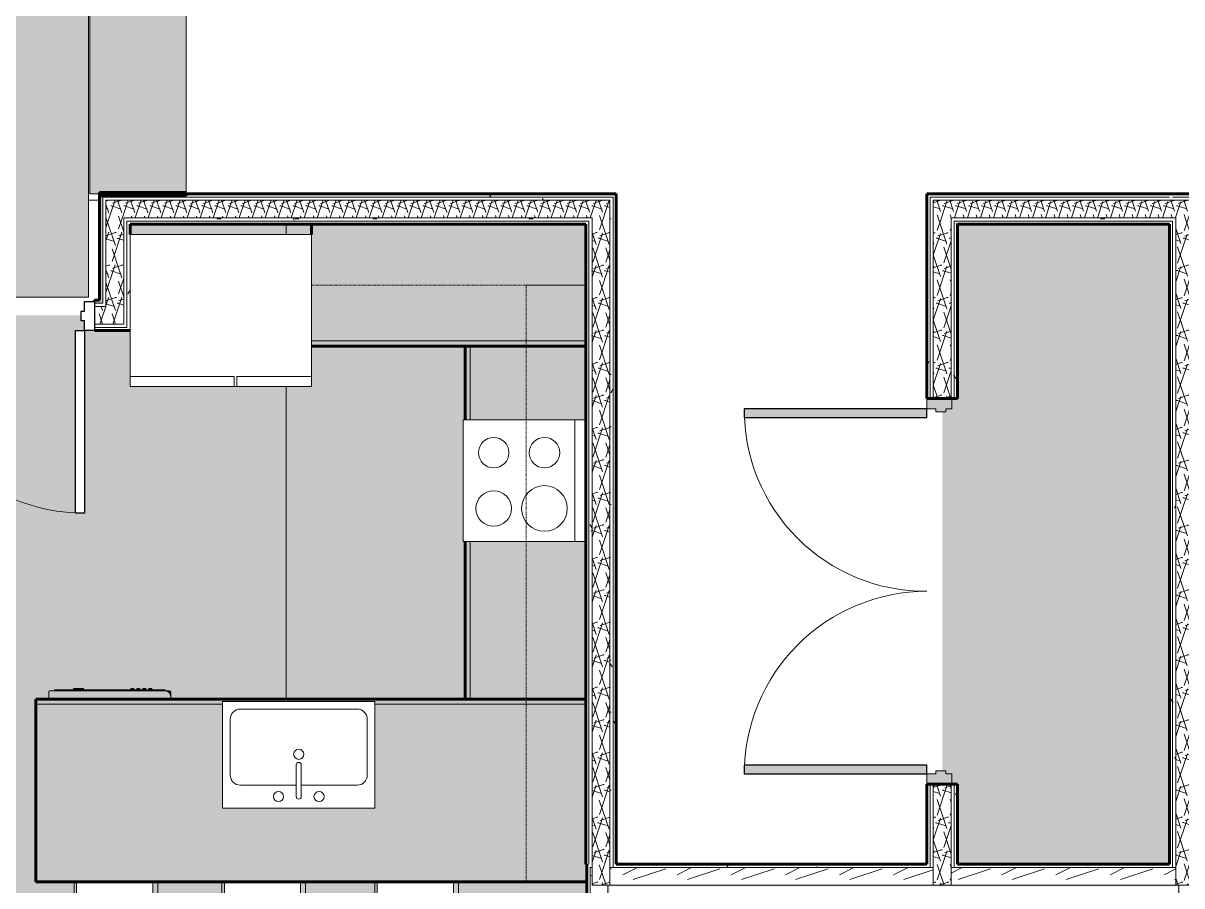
# Model space of a CAD drawing. Header units: inches. Extents: x -4105 to -1989, y 9836 to 11159.
# Drawn here: x -2751.8 to -2523.5, y 10245.7 to 10415.8 of the extents above; entities that cross this region are included whole.
import ezdxf

# ---------------------------------------------------------------- set-up
doc = ezdxf.new("R2010")
doc.units = ezdxf.units.IN
doc.header["$MEASUREMENT"] = 0
doc.linetypes.add('Dash', pattern=[0.25, 0.125, -0.125])
for name, color, linetype, lineweight in [('0-1', 7, 'Continuous', 5), ('0-2', 7, 'Continuous', 9), ('A-AREA-PATT-4', 41, 'Continuous', 9), ('A-DOOR', 31, 'Continuous', 18), ('A-DOOR-1', 31, 'Continuous', 9), ('A-DOOR-2', 31, 'Continuous', 30), ('A-DOOR-FRAM', 31, 'Continuous', 30), ('A-FLOR', 192, 'Continuous', 18), ('A-FLOR-1', 250, 'Continuous', 18), ('A-FLOR-2', 192, 'Continuous', 5), ('A-WALL', 113, 'Continuous', 18), ('A-WALL-1', 113, 'Continuous', 5), ('A-WALL-2', 113, 'Continuous', 60), ('A-WALL-PATT-1', 111, 'Continuous', 9), ('I-FURN', 30, 'Continuous', 9), ('I-WALL', 2, 'Continuous', 18), ('I-WALL-1', 2, 'Continuous', 5), ('I-WALL-2', 2, 'Continuous', 60), ('P-SANR-FIXT', 6, 'Continuous', 9), ('Q-CASE', 31, 'Continuous', 9), ('Q-CASE-1', 31, 'Continuous', 60), ('Q-CASE-HDLN', 31, 'Dash', 9), ('Q-SPCQ', 91, 'Continuous', 9)]:
    doc.layers.add(name, color=color, linetype=linetype, lineweight=lineweight)
doc.layers.add('A-AREA-PATT-1', color=7, linetype='Continuous', lineweight=9, transparency=1)
pattern_1 = [(0, (0, -1194), (20.48, 5.12), [0.845, -14.515, 0.845, -14.515, -81.92]), (0, (0, -1194), (20.48, 5.12), [-30.72, 0.845, -29.875, 0.845, -14.515, -35.84]), (0, (0, -1194), (20.48, 5.12), [-76.8, 0.845, -9.395, 0.845, -24.755]), (120, (7.68, -1191.44), (-14.67405, 15.1762003), [0.845, -14.515, 0.845, -14.515, -81.92]), (120, (7.68, -1191.44), (-14.67405, 15.1762003), [-30.72, 0.845, -29.875, 0.845, -14.515, -35.84]), (120, (7.68, -1191.44), (-14.67405, 15.1762003), [-76.8, 0.845, -9.395, 0.845, -24.755]), (240, (10.24, -1181.2), (-5.80595, -20.2962003), [0.845, -14.515, 0.845, -14.515, -81.92]), (240, (10.24, -1181.2), (-5.80595, -20.2962003), [-30.72, 0.845, -29.875, 0.845, -14.515, -35.84]), (240, (10.24, -1181.2), (-5.80595, -20.2962003), [-76.8, 0.845, -9.395, 0.845, -24.755])]
pattern_2 = [(161.57, (0.32, -1193.68), (-2.560496185, -0.000537386), [0, -18.214, 2.022, 0]), (18.43, (-0.32, -1193.68), (-2.560496185, 0.000537386), [0, -18.214, 2.022, 0]), (108.43, (0.32, -1193.68), (1.27922091, -6.400876726), [6.07, -14.166]), (71.57, (-0.32, -1193.68), (1.27922091, 6.400876726), [6.07, -14.166])]
pattern_3 = [(216.87, (4.265, -1183.338), (31.9871619, 21.32545714), [5.331, -47.981]), (206.565, (10.662, -1186.536), (-10.662476, -10.6620098), [11.921, -11.921]), (198.435, (10.662, -1191.868), (-21.32449365, -10.6625869), [6.744, -26.974])]

# ---------------------------------------------------------------- blocks, each defined once
blk = doc.blocks.new('OD_CW_Base Cabinet - OD_CW_Base Cabinet-V17-ENLARGED FLOOR PLAN - 2ND FLOOR PLAN - WEST')
at = {"layer": 'Q-CASE'}
for points in [[(0.74, 11), (37.56, 11), (37.56, 11.54), (67.56, 11.54), (67.56, 11), (109.11, 11), (109.11, 12), (0.74, 12)], [(0.74, -24), (109.34, -24), (109.34, -20.55), (109.11, -20.55), (109.11, 11), (67.56, 11), (67.56, -9.46), (37.56, -9.46), (37.56, 11), (0.74, 11), (0.74, -14.95)]]:
    blk.add_hatch(color=256, dxfattribs=at).paths.add_polyline_path(points, flags=0)
for p, q in [((0.74, 11), (0.74, 12)), ((0.74, 12), (109.11, 12)), ((37.56, 11), (0.74, 11)), ((0.74, -24), (0.74, 11)), ((0.74, 11), (37.56, 11)), ((109.11, 11), (67.56, 11)), ((67.56, 11), (109.11, 11)), ((109.34, -24), (0.74, -24))]:
    blk.add_line(p, q, dxfattribs=at)
at = {"layer": 'Q-CASE-1'}
for p, q in [((0.74, -24), (0.74, 12)), ((0.74, 12), (109.11, 12)), ((109.34, -24), (0.74, -24))]:
    blk.add_line(p, q, dxfattribs=at)
blk = doc.blocks.new('Refrigerator_-_Side-by-Side_6047 - 36_ X 30_-1372843-ENLARGED FLOOR PLAN - 2ND FLOOR PLAN - WEST')
at = {"layer": 'Q-SPCQ'}
for p, q in [((-17.88, 15.58), (17.87, 15.58)), ((-17.88, -14.42), (-17.88, 15.58)), ((-17.88, 15.58), (-3.13, 15.58)), ((-17.88, 15.58), (-17.88, 13.58)), ((-3.13, 13.58), (-3.13, 15.58)), ((-2.63, 15.58), (17.87, 15.58)), ((-2.63, 15.58), (-2.63, 13.58)), ((17.87, 15.58), (17.87, -14.42)), ((17.87, 13.58), (17.87, 15.58)), ((-3.13, 13.58), (-17.88, 13.58)), ((17.87, 13.58), (-2.63, 13.58)), ((17.87, -14.42), (-17.88, -14.42))]:
    blk.add_line(p, q, dxfattribs=at)
blk = doc.blocks.new('Range - 24_ x 24_-1372826-ENLARGED FLOOR PLAN - 2ND FLOOR PLAN - WEST')
at = {"layer": 'Q-SPCQ'}
for p, q in [((0, 0), (24, 0)), ((0, -24), (0, 0)), ((24, 0), (24, -24)), ((0, -22), (24, -22)), ((24, -24), (0, -24))]:
    blk.add_line(p, q, dxfattribs=at)
for centre, radius, start, end in [((6.5, -6), 3.5, 360, 180), ((17.5, -6), 3, 360, 180), ((6.5, -6), 3.5, 180, 0), ((17.5, -6), 3, 180, 0), ((6.5, -16), 4.5, 360, 180), ((17.5, -16), 3, 360, 180), ((6.5, -16), 4.5, 180, 0), ((17.5, -16), 3, 180, 0)]:
    blk.add_arc(centre, radius, start, end, dxfattribs=at)
blk = doc.blocks.new('OD_CW_Base Cabinet - OD_CW_Base Cabinet-V18-ENLARGED FLOOR PLAN - 2ND FLOOR PLAN - WEST')
at = {"layer": 'Q-CASE'}
blk.add_hatch(color=256, dxfattribs=at).paths.add_polyline_path([(70.36, 1), (70.36, 23.78), (0.74, 23.78), (0.74, 1), (15.27, 1), (15.27, 23.62), (39.27, 23.62), (39.27, 1), (41.07, 1)], flags=0)
h = blk.add_hatch(color=256, dxfattribs=at)
h.paths.add_polyline_path([(70.36, 1), (39.27, 1), (39.27, 0), (70.36, 0), (70.36, 0.13)], flags=0)
h.paths.add_polyline_path([(15.27, 0), (15.27, 1), (0.74, 1), (0.74, 0), (8.74, 0)], flags=0)
for p, q in [((0.74, 1), (0.74, 23.78)), ((70.36, 23.78), (70.36, 1)), ((0.74, 0), (0.74, 1)), ((0.74, 1), (15.27, 1)), ((15.27, 1), (0.74, 1)), ((15.27, 0), (0.74, 0)), ((39.27, 1), (70.36, 1)), ((70.36, 1), (39.27, 1)), ((70.36, 0), (39.27, 0)), ((70.36, 1), (70.36, 0))]:
    blk.add_line(p, q, dxfattribs=at)
at = {"layer": 'Q-CASE-1'}
for p, q in [((0.74, 23.78), (0.74, 0)), ((70.36, 0), (70.36, 23.78)), ((0.74, 0), (15.27, 0)), ((39.27, 0), (70.36, 0))]:
    blk.add_line(p, q, dxfattribs=at)
blk = doc.blocks.new('OD_CW_Base Cabinet - OD_CW_Base Cabinet-V19-ENLARGED FLOOR PLAN - 2ND FLOOR PLAN - WEST')
at = {"layer": 'Q-CASE'}
for points in [[(54.76, 1), (54.76, 24), (0.74, 24), (0.74, 1), (31.99, 1)], [(0.74, 0), (54.76, 0), (54.76, 1), (0.74, 1)]]:
    blk.add_hatch(color=256, dxfattribs=at).paths.add_polyline_path(points, flags=0)
for p, q in [((0.74, 22), (0.74, 24)), ((0.74, 1), (54.76, 1)), ((54.76, 1), (0.74, 1)), ((54.76, 0), (0.74, 0))]:
    blk.add_line(p, q, dxfattribs=at)
at = {"layer": 'Q-CASE-1'}
for p, q in [((0.74, 24), (0.74, 22)), ((0.74, 0), (54.76, 0))]:
    blk.add_line(p, q, dxfattribs=at)
blk = doc.blocks.new('Sink Kitchen-Single - 30_ x 21_-1372827-ENLARGED FLOOR PLAN - 2ND FLOOR PLAN - WEST')
at = {"layer": 'P-SANR-FIXT'}
for p, q in [((-14.38, 10.41), (15.62, 10.41)), ((-14.38, -10.59), (-14.38, 10.41)), ((15.62, 10.41), (15.62, -10.59)), ((-12.88, -4.09), (-12.88, 6.91)), ((-10.88, 8.91), (12.12, 8.91)), ((14.12, 6.91), (14.12, -4.09)), ((0.12, -8.34), (0.12, -2.09)), ((1.12, -8.34), (1.12, -2.09)), ((0.12, -6.09), (-10.88, -6.09)), ((12.12, -6.09), (1.12, -6.09)), ((15.62, -10.59), (-14.38, -10.59))]:
    blk.add_line(p, q, dxfattribs=at)
for centre, radius, start, end in [((-10.88, 6.91), 2, 90, 180), ((12.12, 6.91), 2, 360, 90), ((0.62, 0), 1, 360, 180), ((0.62, 0), 1, 180, 0), ((0.62, -2.09), 0.5, 360, 180), ((-10.88, -4.09), 2, 180, 270), ((12.12, -4.09), 2, 270, 0), ((-3.38, -8.34), 1, 360, 180), ((-3.38, -8.34), 1, 180, 0), ((0.62, -8.34), 0.5, 180, 0), ((4.62, -8.34), 1, 0, 180), ((4.62, -8.34), 1, 180, 0)]:
    blk.add_arc(centre, radius, start, end, dxfattribs=at)
blk = doc.blocks.new('Dishwasher_15404 - 34_ counter-1372825-ENLARGED FLOOR PLAN - 2ND FLOOR PLAN - WEST')
at = {"layer": 'Q-SPCQ'}
for points in [[(25.8, -24), (26.15, -23.93), (26.34, -23.86), (26.56, -23.69), (26.73, -23.46), (26.84, -23.21), (26.87, -22.91), (26.87, -0.15), (26.82, -0.06), (26.68, 0), (25.25, 0), (25.25, -24)], [(26.87, -22.91), (27.12, -22.91), (27.12, -1.09), (26.87, -1.09), (26.87, -19.25)], [(27.37, -5.81), (27.37, -4.82), (27.12, -4.82), (27.12, -5.81)], [(27.37, -6.79), (27.37, -5.81), (27.12, -5.81), (27.12, -6.79)], [(27.37, -16.74), (27.37, -16.15), (27.12, -16.15), (27.12, -16.74)], [(27.37, -17.92), (27.37, -17.33), (27.12, -17.33), (27.12, -17.92)], [(27.37, -19.1), (27.37, -18.51), (27.12, -18.51), (27.12, -19.1)], [(27.37, -20.28), (27.37, -19.69), (27.12, -19.69), (27.12, -20.28)], [(25.8, -24), (26.68, -24), (26.82, -23.93), (26.87, -23.8), (26.87, -22.93), (26.84, -23.21), (26.68, -23.53), (26.56, -23.69), (26.3, -23.87), (26.08, -23.96)]]:
    blk.add_hatch(color=256, dxfattribs=at).paths.add_polyline_path(points, flags=0)
for p, q in [((26.68, 0), (25.25, 0)), ((26.87, -22.93), (26.87, -0.2)), ((27.12, -1.09), (26.87, -1.09)), ((27.12, -1.09), (27.12, -22.91)), ((27.37, -4.82), (27.12, -4.82)), ((27.12, -6.79), (27.37, -6.79)), ((27.37, -4.82), (27.37, -5.81)), ((27.37, -5.81), (27.37, -6.79)), ((27.37, -16.15), (27.12, -16.15)), ((27.12, -16.74), (27.37, -16.74)), ((27.37, -17.33), (27.12, -17.33)), ((27.12, -17.92), (27.37, -17.92)), ((27.37, -16.15), (27.37, -16.74)), ((27.37, -17.33), (27.37, -17.92)), ((27.37, -18.51), (27.12, -18.51)), ((27.12, -19.1), (27.37, -19.1)), ((27.37, -19.69), (27.12, -19.69)), ((27.12, -20.28), (27.37, -20.28)), ((27.37, -18.51), (27.37, -19.1)), ((27.37, -19.69), (27.37, -20.28)), ((25.25, -24), (25.8, -24)), ((25.8, -24), (26.68, -24)), ((27.12, -22.91), (26.87, -22.91)), ((26.87, -23.8), (26.87, -22.93))]:
    blk.add_line(p, q, dxfattribs=at)
for centre, radius, start, end in [((26.68, -0.2), 0.197, 360, 90), ((26.68, -0.2), 0.197, 15, 75), ((25.8, -22.93), 1.07, 270, 0), ((26.68, -23.8), 0.197, 270, 0)]:
    blk.add_arc(centre, radius, start, end, dxfattribs=at)
blk = doc.blocks.new('OD_CW_Upper Cabinet - OD_CW_Upper Cabinet-1916543-ENLARGED FLOOR PLAN - 2ND FLOOR PLAN - WEST')
at = {"layer": 'Q-CASE-HDLN'}
for p, q in [((0.74, -24), (0.74, -12)), ((0.74, -12), (118.36, -12)), ((118.36, -12), (118.36, -24)), ((118.36, -24), (0.74, -24))]:
    blk.add_line(p, q, dxfattribs=at)
blk = doc.blocks.new('Bar_Stool_6722_1_ - Bar_Stool_6722_1_-1372833-ENLARGED FLOOR PLAN - 2ND FLOOR PLAN - WEST')
at = {"layer": 'I-FURN'}
for points in [[(0, -0.6), (0, -0.98), (1, -0.98), (1, 0), (0, 0), (0, -0.46)], [(16, -0.98), (16.5, -0.98), (16.5, 0), (16, 0), (16, -0.94)], [(0, -1.78), (1, -1.78), (1, -0.98), (0, -0.98), (0, -1.4)], [(0, -2.03), (0, -7.07), (1, -7.07), (1, -1.78), (0, -1.78)], [(16, -1.3), (16, -1.78), (16.5, -1.78), (16.5, -0.98), (16, -0.98), (16, -1.24)], [(16, -7.07), (16.5, -7.07), (16.5, -1.78), (16, -1.78), (16, -2.03)]]:
    blk.add_hatch(color=256, dxfattribs=at).paths.add_polyline_path(points, flags=0)
for p, q in [((1, 0), (0, 0)), ((0, 0), (0, -0.98)), ((0, -0.98), (1, -0.98)), ((0, -0.98), (0, -1.78)), ((0, -1.78), (1, -1.78)), ((0, -7.07), (0, -1.78)), ((1, -1.24), (1, 0)), ((16, 0), (1, 0)), ((1, -1.91), (1, -1.24)), ((16, -1.24), (1, -1.24)), ((1, -1.91), (16, -1.91)), ((1, -2.03), (1, -1.91)), ((1, -7.07), (1, -2.03)), ((1, -2.03), (16, -2.03)), ((16.5, 0), (16, 0)), ((16, 0), (16, -1.24)), ((16, -0.98), (16.5, -0.98)), ((16, -1.24), (16, -1.91)), ((16, -1.78), (16.5, -1.78)), ((16, -1.91), (16, -2.03)), ((16, -2.03), (16, -7.07)), ((16.5, -0.98), (16.5, 0)), ((16.5, -1.78), (16.5, -0.98)), ((16.5, -1.78), (16.5, -7.07))]:
    blk.add_line(p, q, dxfattribs=at)
blk = doc.blocks.new('OD_CW_Upper Cabinet - OD_CW_Upper Cabinet-1916511-ENLARGED FLOOR PLAN - 2ND FLOOR PLAN - WEST')
at = {"layer": 'Q-CASE-HDLN'}
for p, q in [((0.74, -24), (0.74, -12)), ((0.74, -12), (54.99, -12)), ((54.99, -12), (54.99, -24)), ((54.99, -24), (0.74, -24))]:
    blk.add_line(p, q, dxfattribs=at)
blk = doc.blocks.new('CTR - 1st Phase - Unit Layouts_rvt-1-ENLARGED FLOOR PLAN - 2ND FLOOR PLAN - WEST')
at = {"layer": '0-2'}
for name, p in [('OD_CW_Base Cabinet - OD_CW_Base Cabinet-V19-ENLARGED FLOOR PLAN - 2ND FLOOR PLAN - WEST', (-2695.69, 10352.14)), ('OD_CW_Base Cabinet - OD_CW_Base Cabinet-V17-ENLARGED FLOOR PLAN - 2ND FLOOR PLAN - WEST', (-2750.04, 10270.51)), ('Sink Kitchen-Single - 30_ x 21_-1372827-ENLARGED FLOOR PLAN - 2ND FLOOR PLAN - WEST', (-2698.1, 10271.65))]:
    blk.add_blockref(name, p, dxfattribs=at)
for name, p, rotation in [('OD_CW_Upper Cabinet - OD_CW_Upper Cabinet-1916511-ENLARGED FLOOR PLAN - 2ND FLOOR PLAN - WEST', (-2639.96, 10352.14), 180), ('Refrigerator_-_Side-by-Side_6047 - 36_ X 30_-1372843-ENLARGED FLOOR PLAN - 2ND FLOOR PLAN - WEST', (-2712.82, 10359.72), 180), ('OD_CW_Upper Cabinet - OD_CW_Upper Cabinet-1916543-ENLARGED FLOOR PLAN - 2ND FLOOR PLAN - WEST', (-2664.7, 10245.78), 89.9999999999384), ('OD_CW_Base Cabinet - OD_CW_Base Cabinet-V18-ENLARGED FLOOR PLAN - 2ND FLOOR PLAN - WEST', (-2664.7, 10352.88), 269.9999999999397), ('Range - 24_ x 24_-1372826-ENLARGED FLOOR PLAN - 2ND FLOOR PLAN - WEST', (-2665.07, 10313.61), 89.99999999993047), ('Dishwasher_15404 - 34_ counter-1372825-ENLARGED FLOOR PLAN - 2ND FLOOR PLAN - WEST', (-2746.7, 10257.26), 89.99999999993496), ('Bar_Stool_6722_1_ - Bar_Stool_6722_1_-1372833-ENLARGED FLOOR PLAN - 2ND FLOOR PLAN - WEST', (-2725.25, 10239.44), 180), ('Bar_Stool_6722_1_ - Bar_Stool_6722_1_-1372833-ENLARGED FLOOR PLAN - 2ND FLOOR PLAN - WEST', (-2696.13, 10239.44), 180), ('Bar_Stool_6722_1_ - Bar_Stool_6722_1_-1372833-ENLARGED FLOOR PLAN - 2ND FLOOR PLAN - WEST', (-2666.01, 10239.44), 180)]:
    blk.add_blockref(name, p, dxfattribs=dict(at, rotation=rotation))
blk = doc.blocks.new('CTR - 1st Phase - Shell_rvt-1-ENLARGED FLOOR PLAN - 2ND FLOOR PLAN - WEST')
at = {"layer": 'A-FLOR-1'}
for p, q in [((-2736.7, 10380.89), (-2738.88, 10380.89)), ((-2738.88, 10380.89), (-2736.7, 10380.89)), ((-2699.95, 10374.14), (-2699.95, 10376.14)), ((-2699.95, 10376.14), (-2699.95, 10374.14)), ((-2699.95, 10282.51), (-2699.95, 10344.14)), ((-2699.95, 10344.14), (-2699.95, 10282.51))]:
    blk.add_line(p, q, dxfattribs=at)
blk = doc.blocks.new('HOLLOW METAL - UNIT DOOR-2058840-ENLARGED FLOOR PLAN - 2ND FLOOR PLAN - WEST')
at = {"layer": 'A-DOOR-1'}
blk.add_arc((18, -3.25), 36, 180, 270, dxfattribs=at)
at = {"layer": 'A-DOOR-2'}
for p, q in [((16.25, -3.25), (18, -3.25)), ((16.25, -39.25), (16.25, -3.25)), ((18, -3.25), (18, -39.25)), ((18, -39.25), (16.25, -39.25))]:
    blk.add_line(p, q, dxfattribs=at)
at = {"layer": 'A-DOOR-FRAM'}
for p, q in [((-20, 2.5), (-18, 2.5)), ((-20, -3.25), (-20, 2.5)), ((-18, 2.5), (-18, 0.5625)), ((18, 2.5), (20, 2.5)), ((18, 0.5625), (18, 2.5)), ((20, 2.5), (20, -3.25)), ((-18, 0.5625), (-17.375, 0.5625)), ((-17.375, 0.5625), (-17.375, -1.3125)), ((17.375, 0.5625), (18, 0.5625)), ((17.375, -1.3125), (17.375, 0.5625)), ((-18, -1.3125), (-18, -3.25)), ((-17.375, -1.3125), (-18, -1.3125)), ((18, -1.3125), (17.375, -1.3125)), ((18, -3.25), (18, -1.3125)), ((-18, -3.25), (-20, -3.25)), ((20, -3.25), (18, -3.25))]:
    blk.add_line(p, q, dxfattribs=at)
blk = doc.blocks.new('Flush-Double-Door-Adj_swing-w_handle_2100 - 3_-0_ x 7_-0_-1994063-ENLARGED FLOOR PLAN - 2ND FLOOR PLAN - WEST')
at = {"layer": 'A-DOOR'}
for points in [[(-36, 39), (-36, 3), (-34.25, 3), (-34.25, 39)], [(34.25, 39), (34.25, 3), (36, 3), (36, 39)]]:
    blk.add_hatch(color=256, dxfattribs=at).paths.add_polyline_path(points, flags=0)
h = blk.add_hatch(color=256, dxfattribs=at)
h.paths.add_polyline_path([(-38, 1.75), (-38, -1.88), (-36, -1.88), (-36, -0.75), (-35.37, -0.75), (-35.37, 1.25), (-36, 1.25), (-36, 3), (-38, 3), (-38, 2.24)], flags=0)
h.paths.add_polyline_path([(35.37, -0.4), (35.37, -0.75), (36, -0.75), (36, -1.88), (38, -1.88), (38, 3), (36, 3), (36, 1.25), (35.37, 1.25)], flags=0)
at = {"layer": 'A-DOOR-1'}
for p, q in [((-36, 39), (-34.25, 39)), ((-36, 3), (-36, 39)), ((-34.25, 39), (-34.25, 3)), ((34.25, 39), (34.25, 3)), ((36, 39), (34.25, 39)), ((36, 3), (36, 39)), ((-36, 3), (-38, 3)), ((-38, 3), (-38, -1.88)), ((-34.25, 3), (-36, 3)), ((-36, 1.25), (-36, 3)), ((34.25, 3), (36, 3)), ((38, 3), (36, 3)), ((36, 3), (36, 1.25)), ((38, -1.88), (38, 3)), ((-35.37, 1.25), (-36, 1.25)), ((-35.37, -0.75), (-35.37, 1.25)), ((36, 1.25), (35.37, 1.25)), ((35.37, 1.25), (35.37, -0.75)), ((-38, -1.88), (-36, -1.88)), ((-36, -0.75), (-35.37, -0.75)), ((-36, -1.88), (-36, -0.75)), ((35.37, -0.75), (36, -0.75)), ((36, -0.75), (36, -1.88)), ((36, -1.88), (38, -1.88))]:
    blk.add_line(p, q, dxfattribs=at)
for centre, radius, start, end in [((-36, 3), 36, 360, 90), ((35.78, 3.22), 35.78, 89.6403, 180.3597)]:
    blk.add_arc(centre, radius, start, end, dxfattribs=at)
at = {"layer": 'A-DOOR-2'}
for p, q in [((-36, 39), (-36, 3)), ((-34.25, 39), (-36, 39)), ((-34.25, 3), (-34.25, 39)), ((36, 39), (34.25, 39)), ((34.25, 39), (34.25, 3)), ((36, 3), (36, 39)), ((-36, 3), (-34.25, 3)), ((34.25, 3), (36, 3))]:
    blk.add_line(p, q, dxfattribs=at)

msp = doc.modelspace()

# ---------------------------------------------------------------- block references
at = {"layer": '0-1'}
msp.add_blockref('CTR - 1st Phase - Unit Layouts_rvt-1-ENLARGED FLOOR PLAN - 2ND FLOOR PLAN - WEST', (0, 0), dxfattribs=at)

# ---------------------------------------------------------------- next in the draw order: hatches: boundary and pattern name
at = {"layer": 'A-AREA-PATT-1'}
msp.add_hatch(color=256, dxfattribs=at).paths.add_polyline_path([(-2527.16, 10249.96), (-2525.95, 10249.96), (-2525.95, 10376.14), (-2567.72, 10376.14), (-2567.72, 10341.78), (-2568.85, 10341.78), (-2568.85, 10339.78), (-2569.97, 10339.78), (-2569.97, 10339.15), (-2570.72, 10339.15), (-2570.72, 10268.4), (-2569.97, 10268.4), (-2569.97, 10267.78), (-2568.85, 10267.78), (-2568.85, 10265.78), (-2567.72, 10265.78), (-2567.72, 10249.96), (-2532.32, 10249.96)], flags=0)
at = {"layer": 'A-AREA-PATT-4'}
h = msp.add_hatch(color=256, dxfattribs=at)
h.paths.add_polyline_path([(-2862.12, 10341.76), (-2860.37, 10341.76), (-2860.37, 10313.76), (-2862.12, 10313.76)], flags=0)
h.paths.add_polyline_path([(-2930.52, 9989.06), (-2870.64, 9989.06), (-2870.64, 10021.34), (-2863.87, 10021.34), (-2863.87, 10016.59), (-2865.89, 10016.59), (-2865.89, 9989.06), (-2832.49, 9989.06), (-2832.49, 10016.59), (-2833.87, 10016.59), (-2833.87, 10021.34), (-2826.44, 10021.34), (-2826.44, 10016.59), (-2827.74, 10016.59), (-2827.74, 9989.06), (-2805.87, 9989.06), (-2805.87, 10016.59), (-2806.44, 10016.59), (-2806.44, 10021.34), (-2805.87, 10021.34), (-2805.87, 10175.24), (-2801.12, 10175.24), (-2801.12, 9989.06), (-2646.55, 9989.06), (-2646.55, 10021.59), (-2641.6, 10021.59), (-2640.7, 10022.31), (-2640.7, 10061.08), (-2656.82, 10061.08), (-2656.82, 10061.74), (-2656.85, 10061.76), (-2656.85, 10062.23), (-2656.82, 10062.23), (-2656.82, 10077.42), (-2656.86, 10077.42), (-2656.86, 10078.41), (-2656.82, 10078.41), (-2656.82, 10079.08), (-2652.82, 10079.08), (-2652.82, 10115.08), (-2656.82, 10115.08), (-2656.82, 10115.74), (-2656.86, 10115.74), (-2656.86, 10116.73), (-2656.82, 10116.73), (-2656.82, 10131.93), (-2656.85, 10131.93), (-2656.85, 10132.42), (-2656.82, 10132.42), (-2656.82, 10133.08), (-2640.7, 10133.08), (-2640.7, 10246.51), (-2666.01, 10246.51), (-2666.01, 10239.44), (-2682.51, 10239.44), (-2682.51, 10246.51), (-2696.13, 10246.51), (-2696.13, 10239.44), (-2712.63, 10239.44), (-2712.63, 10246.51), (-2725.25, 10246.51), (-2725.25, 10239.44), (-2741.75, 10239.44), (-2741.75, 10246.51), (-2749.3, 10246.51), (-2749.3, 10282.51), (-2746.7, 10282.51), (-2746.69, 10283.99), (-2746.64, 10284.08), (-2746.5, 10284.14), (-2745.61, 10284.14), (-2745.61, 10284.39), (-2741.87, 10284.39), (-2741.87, 10284.64), (-2739.91, 10284.64), (-2739.91, 10284.39), (-2730.55, 10284.39), (-2730.55, 10284.64), (-2729.96, 10284.64), (-2729.96, 10284.39), (-2729.37, 10284.39), (-2729.37, 10284.64), (-2728.78, 10284.64), (-2728.78, 10284.39), (-2728.19, 10284.39), (-2728.19, 10284.64), (-2727.6, 10284.64), (-2727.6, 10284.39), (-2727.01, 10284.39), (-2727.01, 10284.64), (-2726.41, 10284.64), (-2726.41, 10284.39), (-2723.79, 10284.39), (-2723.77, 10284.14), (-2722.84, 10284.12), (-2722.76, 10284.08), (-2722.7, 10283.94), (-2722.7, 10282.51), (-2664.7, 10282.51), (-2664.7, 10313.61), (-2665.07, 10313.61), (-2665.07, 10337.61), (-2664.7, 10337.61), (-2664.7, 10352.14), (-2694.95, 10352.14), (-2694.95, 10344.14), (-2730.7, 10344.14), (-2730.7, 10355.19), (-2739.7, 10355.19), (-2739.7, 10357.13), (-2740.32, 10357.13), (-2740.32, 10358.19), (-2775.07, 10358.19), (-2775.07, 10357.13), (-2775.7, 10357.13), (-2775.7, 10355.19), (-2799.37, 10355.18), (-2799.37, 10341.76), (-2806.12, 10341.76), (-2806.12, 10343.51), (-2806.75, 10343.51), (-2806.75, 10345.51), (-2806.12, 10345.51), (-2806.12, 10346.64), (-2804.12, 10346.64), (-2804.12, 10356.44), (-2803.9, 10356.44), (-2803.9, 10376.14), (-2864.51, 10376.14), (-2864.51, 10346.51), (-2864.12, 10346.51), (-2864.12, 10346.64), (-2862.12, 10346.64), (-2862.12, 10345.51), (-2861.5, 10345.51), (-2861.5, 10343.51), (-2862.12, 10343.51), (-2862.12, 10341.76), (-2864.51, 10341.76), (-2864.51, 10319.14), (-2869.26, 10319.14), (-2869.26, 10376.14), (-2905.26, 10376.14), (-2905.26, 10340.14), (-2910.39, 10340.14), (-2910.39, 10344.89), (-2910.01, 10344.89), (-2910.01, 10376.14), (-2932.52, 10376.14), (-2932.52, 10344.89), (-2930.39, 10344.89), (-2930.39, 10340.14), (-2932.52, 10340.14), (-2932.52, 10334.12), (-2924.8, 10334.12), (-2923.83, 10333.99), (-2922.93, 10333.62), (-2922.16, 10333.02), (-2921.57, 10332.25), (-2921.2, 10331.35), (-2921.07, 10330.31), (-2921.07, 10329), (-2918.05, 10329.35), (-2917.01, 10330.56), (-2916.05, 10331.11), (-2915.05, 10331.38), (-2914.04, 10331.55), (-2913.05, 10331.64), (-2911.06, 10331.47), (-2908.84, 10330.85), (-2907.05, 10330.2), (-2905.05, 10329.27), (-2903.05, 10327.88), (-2902.05, 10326.88), (-2901.55, 10326.01), (-2901.05, 10324.64), (-2901.05, 10323.64), (-2901.55, 10322.27), (-2902.05, 10321.4), (-2903.05, 10320.4), (-2905.05, 10319.01), (-2907.05, 10318.08), (-2909.05, 10317.35), (-2911.06, 10316.81), (-2913.05, 10316.64), (-2914.04, 10316.73), (-2915.05, 10316.9), (-2916.05, 10317.17), (-2917.05, 10317.74), (-2918.05, 10318.93), (-2921.07, 10319.28), (-2921.07, 10317.89), (-2921.2, 10316.92), (-2921.57, 10316.03), (-2922.16, 10315.25), (-2922.93, 10314.66), (-2923.83, 10314.29), (-2924.8, 10314.16), (-2932.52, 10314.16), (-2932.52, 10306.14), (-2908.52, 10306.14), (-2908.52, 10247.74), (-2904.77, 10247.74), (-2904.77, 10242.99), (-2932.52, 10242.99), (-2932.52, 9989.06)], flags=0)
h.paths.add_polyline_path([(-2863.12, 9990.34), (-2863.12, 10015.59), (-2853.62, 10015.59), (-2853.62, 10016.09), (-2853.12, 10016.09), (-2853.12, 10015.59), (-2836.87, 10015.59), (-2836.86, 10016.09), (-2836.12, 10016.09), (-2836.12, 10015.59), (-2835.12, 10015.59), (-2835.12, 9990.34), (-2862.12, 9990.34)], flags=0)
h.paths.add_polyline_path([(-2700.32, 10013.59), (-2701.77, 10013.59), (-2701.77, 10048.59), (-2695.77, 10048.59), (-2695.77, 10049.59), (-2659.77, 10049.59), (-2659.77, 10048.59), (-2653.77, 10048.59), (-2653.77, 10013.59), (-2664.57, 10013.59)], flags=0)
h.paths.add_polyline_path([(-2920.57, 10026.11), (-2930.59, 10026.11), (-2930.59, 10044.11), (-2912.59, 10044.11), (-2912.59, 10026.11)], flags=0)
h.paths.add_polyline_path([(-2863.87, 10048.11), (-2931.09, 10048.11), (-2931.09, 10126.11), (-2851.09, 10126.11), (-2851.09, 10048.11), (-2863.87, 10048.11)], flags=0)
h.paths.add_polyline_path([(-2706.1, 10058.59), (-2741.1, 10058.59), (-2741.1, 10142.59), (-2706.1, 10142.59), (-2706.1, 10136.59), (-2705.1, 10136.59), (-2705.1, 10064.59), (-2706.1, 10064.59)], flags=0)
h.paths.add_polyline_path([(-2930.59, 10128.05), (-2930.59, 10146.05), (-2912.59, 10146.05), (-2912.59, 10128.05)], flags=0)
h.paths.add_polyline_path([(-2695.77, 10151.59), (-2695.77, 10152.59), (-2701.77, 10152.59), (-2701.77, 10187.59), (-2653.77, 10187.59), (-2653.77, 10152.59), (-2659.77, 10152.59), (-2659.77, 10151.59), (-2675.63, 10151.59)], flags=0)
h.paths.add_polyline_path([(-2805.87, 10211.24), (-2805.87, 10214.24), (-2812.64, 10214.24), (-2812.64, 10213.49), (-2815.14, 10213.49), (-2815.14, 10214.24), (-2815.39, 10214.24), (-2815.39, 10216.24), (-2837.39, 10216.24), (-2837.39, 10217.61), (-2857.39, 10217.61), (-2857.39, 10214.24), (-2857.64, 10214.24), (-2857.64, 10213.49), (-2860.14, 10213.49), (-2860.14, 10214.24), (-2869.26, 10214.24), (-2869.26, 10242.99), (-2870.77, 10242.99), (-2870.77, 10247.74), (-2869.26, 10247.74), (-2869.26, 10287.14), (-2864.51, 10287.14), (-2864.51, 10276.49), (-2860.14, 10276.49), (-2860.14, 10277.24), (-2857.64, 10277.24), (-2857.64, 10276.49), (-2857.39, 10276.49), (-2857.39, 10273.11), (-2837.39, 10273.11), (-2837.39, 10274.49), (-2815.39, 10274.49), (-2815.39, 10276.49), (-2815.14, 10276.49), (-2815.14, 10277.24), (-2812.64, 10277.24), (-2812.64, 10276.49), (-2801.12, 10276.49), (-2801.12, 10211.24), (-2805.25, 10211.24)], flags=0)
h.paths.add_polyline_path([(-2835.39, 10217.61), (-2815.39, 10217.61), (-2815.39, 10218.99), (-2815.14, 10218.99), (-2815.14, 10219.74), (-2812.64, 10219.74), (-2812.64, 10218.99), (-2805.87, 10218.99), (-2805.87, 10242.99), (-2864.51, 10242.99), (-2864.51, 10218.99), (-2860.14, 10218.99), (-2860.14, 10219.74), (-2857.64, 10219.74), (-2857.64, 10218.99), (-2835.39, 10218.99)], flags=0)
h.paths.add_polyline_path([(-2835.39, 10247.74), (-2805.87, 10247.74), (-2805.87, 10271.74), (-2812.64, 10271.74), (-2812.64, 10270.99), (-2815.14, 10270.99), (-2815.14, 10271.74), (-2815.39, 10271.74), (-2815.39, 10273.11), (-2835.39, 10273.11), (-2835.39, 10271.74), (-2857.64, 10271.74), (-2857.64, 10270.99), (-2860.14, 10270.99), (-2860.14, 10271.74), (-2864.51, 10271.74), (-2864.51, 10247.74), (-2837.39, 10247.74)], flags=0)
h.paths.add_polyline_path([(-2806.12, 10313.76), (-2807.87, 10313.76), (-2807.87, 10341.76), (-2806.12, 10341.76), (-2806.12, 10341.46)], flags=0)
h.paths.add_polyline_path([(-2739.7, 10319.19), (-2741.45, 10319.19), (-2741.45, 10355.19), (-2739.7, 10355.19), (-2739.7, 10344.14)], flags=0)
h.paths.add_polyline_path([(-2860.37, 10348.1), (-2863.32, 10348.1), (-2863.32, 10374.1), (-2838.32, 10374.1), (-2838.32, 10348.1), (-2847.77, 10348.1)], flags=0)
h.paths.add_polyline_path([(-2699.95, 10374.14), (-2694.95, 10374.14), (-2694.95, 10376.14), (-2730.7, 10376.14), (-2730.7, 10374.14), (-2699.97, 10374.14)], flags=0)
at = {"layer": 'A-FLOR-2'}
h = msp.add_hatch(color=256, dxfattribs=at)
h.paths.add_polyline_path([(-2738.88, 10361.78), (-2738.88, 10425.39), (-2777.03, 10425.39), (-2777.03, 10361.78), (-2740.9, 10361.78)], flags=0)
h.paths.add_polyline_path([(-2796.23, 10361.78), (-2777.28, 10361.78), (-2777.28, 10425.39), (-2796.23, 10425.39), (-2796.23, 10368.06)], flags=0)
h.paths.add_polyline_path([(-2736.7, 10382.14), (-2736.7, 10382.39), (-2719.68, 10382.39), (-2719.68, 10425.39), (-2738.63, 10425.39), (-2738.63, 10382.14)], flags=0)
at = {"layer": 'A-WALL-1'}
for points in [[(-2636.57, 10022.31), (-2636.32, 10022.31), (-2636.32, 10245.84), (-2636.57, 10245.84), (-2636.57, 10049.31)], [(-2527.16, 10245.59), (-2524.32, 10245.59), (-2524.32, 10245.84), (-2636.32, 10245.84), (-2636.32, 10245.59), (-2532.32, 10245.59)], [(-2524.07, 10022.31), (-2524.07, 10245.84), (-2524.32, 10245.84), (-2524.32, 10022.31)]]:
    msp.add_hatch(color=256, dxfattribs=at).paths.add_polyline_path(points, flags=0)
at = {"layer": 'A-WALL-PATT-1'}
h = msp.add_hatch(dxfattribs=at)
h.set_pattern_fill('FP_1', color=256, style=0, pattern_type=2)
h.set_pattern_definition(pattern_1)
h.paths.add_polyline_path([(-2719.68, 10381.51), (-2635.55, 10381.51), (-2635.55, 10382.14), (-2730.7, 10382.14), (-2730.7, 10381.76), (-2736.07, 10381.76), (-2736.07, 10381.51), (-2725.63, 10381.51)], flags=0)
h = msp.add_hatch(dxfattribs=at)
h.set_pattern_fill('FP_1', color=256, style=0, pattern_type=2)
h.set_pattern_definition(pattern_1)
h.paths.add_polyline_path([(-2639.67, 10380.89), (-2636.17, 10380.89), (-2636.18, 10381.51), (-2735.45, 10381.51), (-2735.45, 10380.89), (-2640.3, 10380.89)], flags=0)
h = msp.add_hatch(dxfattribs=at)
h.set_pattern_fill('FP_1', color=256, style=0, pattern_type=2)
h.set_pattern_definition(pattern_1)
h.paths.add_polyline_path([(-2636.17, 10249.34), (-2635.55, 10249.34), (-2635.55, 10381.51), (-2636.17, 10381.51), (-2636.17, 10249.96)], flags=0)
h = msp.add_hatch(dxfattribs=at)
h.set_pattern_fill('FP_1', color=256, style=0, pattern_type=2)
h.set_pattern_definition(pattern_1)
h.paths.add_polyline_path([(-2634.92, 10249.96), (-2634.92, 10382.14), (-2635.55, 10382.14), (-2635.55, 10249.96)], flags=0)
h = msp.add_hatch(dxfattribs=at)
h.set_pattern_fill('FP_1', color=256, style=0, pattern_type=2)
h.set_pattern_definition(pattern_1)
h.paths.add_polyline_path([(-2542.43, 10381.51), (-2525.95, 10381.51), (-2525.95, 10382.14), (-2573.72, 10382.14), (-2573.72, 10381.51), (-2568.97, 10381.51)], flags=0)
h = msp.add_hatch(dxfattribs=at)
h.set_pattern_fill('FP_1', color=256, style=0, pattern_type=2)
h.set_pattern_definition(pattern_1)
h.paths.add_polyline_path([(-2573.1, 10249.96), (-2573.1, 10265.78), (-2573.72, 10265.78), (-2573.72, 10249.96)], flags=0)
h.paths.add_polyline_path([(-2573.72, 10341.78), (-2573.1, 10341.78), (-2573.1, 10381.51), (-2573.72, 10381.51), (-2573.72, 10343.04)], flags=0)
h = msp.add_hatch(dxfattribs=at)
h.set_pattern_fill('FP_1', color=256, style=0, pattern_type=2)
h.set_pattern_definition(pattern_1)
h.paths.add_polyline_path([(-2573.1, 10380.89), (-2525.32, 10380.89), (-2525.32, 10381.51), (-2573.1, 10381.51)], flags=0)
h = msp.add_hatch(dxfattribs=at)
h.set_pattern_fill('FP_1', color=256, style=0, pattern_type=2)
h.set_pattern_definition(pattern_1)
h.paths.add_polyline_path([(-2524.7, 10381.51), (-2510.68, 10381.51), (-2511.3, 10382.14), (-2525.95, 10382.14), (-2525.95, 10381.51), (-2525.32, 10381.51)], flags=0)
h = msp.add_hatch(dxfattribs=at)
h.set_pattern_fill('FP_1', color=256, style=0, pattern_type=2)
h.set_pattern_definition(pattern_1)
h.paths.add_polyline_path([(-2512.39, 10380.89), (-2510.94, 10380.89), (-2511.6, 10381.51), (-2525.32, 10381.51), (-2525.32, 10380.89), (-2513.27, 10380.89)], flags=0)
h = msp.add_hatch(dxfattribs=at)
h.set_pattern_fill('FP_4', color=256, style=0, pattern_type=2)
h.set_pattern_definition(pattern_2)
h.paths.add_polyline_path([(-2731.95, 10356.44), (-2731.95, 10380.89), (-2735.45, 10380.89), (-2735.45, 10356.44)], flags=0)
h = msp.add_hatch(dxfattribs=at)
h.set_pattern_fill('FP_4', color=256, style=0, pattern_type=2)
h.set_pattern_definition(pattern_2)
h.paths.add_polyline_path([(-2725.63, 10377.39), (-2639.67, 10377.39), (-2639.67, 10380.89), (-2731.95, 10380.88), (-2731.95, 10377.39), (-2730.7, 10377.39)], flags=0)
h = msp.add_hatch(dxfattribs=at)
h.set_pattern_fill('FP_4', color=256, style=0, pattern_type=2)
h.set_pattern_definition(pattern_2)
h.paths.add_polyline_path([(-2636.32, 10245.84), (-2636.17, 10245.84), (-2636.17, 10380.89), (-2639.67, 10380.89), (-2639.67, 10245.84), (-2636.57, 10245.84)], flags=0)
h = msp.add_hatch(dxfattribs=at)
h.set_pattern_fill('FP_4', color=256, style=0, pattern_type=2)
h.set_pattern_definition(pattern_2)
h.paths.add_polyline_path([(-2525.32, 10377.39), (-2524.7, 10377.39), (-2524.7, 10380.89), (-2572.47, 10380.89), (-2572.47, 10377.39), (-2525.32, 10377.39)], flags=0)
h = msp.add_hatch(dxfattribs=at)
h.set_pattern_fill('FP_4', color=256, style=0, pattern_type=2)
h.set_pattern_definition(pattern_2)
h.paths.add_polyline_path([(-2520.57, 10377.39), (-2512.39, 10377.39), (-2515.89, 10380.89), (-2524.7, 10380.89), (-2524.69, 10377.39), (-2520.57, 10377.39)], flags=0)
h = msp.add_hatch(dxfattribs=at)
h.set_pattern_fill('FP_1', color=256, style=0, pattern_type=2)
h.set_pattern_definition(pattern_1)
h.paths.add_polyline_path([(-2640.92, 10376.76), (-2640.3, 10376.76), (-2640.3, 10377.39), (-2731.32, 10377.39), (-2731.32, 10376.76), (-2663.7, 10376.76)], flags=0)
h = msp.add_hatch(dxfattribs=at)
h.set_pattern_fill('FP_1', color=256, style=0, pattern_type=2)
h.set_pattern_definition(pattern_1)
h.paths.add_polyline_path([(-2730.7, 10355.19), (-2730.7, 10376.76), (-2731.32, 10376.76), (-2731.32, 10355.19)], flags=0)
h = msp.add_hatch(dxfattribs=at)
h.set_pattern_fill('FP_1', color=256, style=0, pattern_type=2)
h.set_pattern_definition(pattern_1)
h.paths.add_polyline_path([(-2699.96, 10376.14), (-2640.92, 10376.14), (-2640.93, 10376.76), (-2730.7, 10376.76), (-2730.7, 10376.14), (-2725.63, 10376.14)], flags=0)
h = msp.add_hatch(dxfattribs=at)
h.set_pattern_fill('FP_1', color=256, style=0, pattern_type=2)
h.set_pattern_definition(pattern_1)
h.paths.add_polyline_path([(-2640.07, 10249.34), (-2639.67, 10249.34), (-2639.67, 10377.39), (-2640.3, 10377.39), (-2640.3, 10249.34)], flags=0)
h = msp.add_hatch(dxfattribs=at)
h.set_pattern_fill('FP_4', color=256, style=0, pattern_type=2)
h.set_pattern_definition(pattern_2)
h.paths.add_polyline_path([(-2572.47, 10245.84), (-2568.97, 10245.85), (-2568.97, 10265.78), (-2572.47, 10265.78), (-2572.47, 10249.34)], flags=0)
h.paths.add_polyline_path([(-2572.47, 10341.78), (-2568.97, 10341.78), (-2568.97, 10377.39), (-2572.47, 10377.39), (-2572.47, 10344.01)], flags=0)
h = msp.add_hatch(dxfattribs=at)
h.set_pattern_fill('FP_1', color=256, style=0, pattern_type=2)
h.set_pattern_definition(pattern_1)
h.paths.add_polyline_path([(-2568.97, 10376.76), (-2525.32, 10376.77), (-2525.32, 10377.39), (-2568.97, 10377.39)], flags=0)
h = msp.add_hatch(dxfattribs=at)
h.set_pattern_fill('FP_1', color=256, style=0, pattern_type=2)
h.set_pattern_definition(pattern_1)
h.paths.add_polyline_path([(-2568.35, 10249.34), (-2568.35, 10265.78), (-2568.97, 10265.78), (-2568.97, 10249.34), (-2568.37, 10249.34)], flags=0)
h.paths.add_polyline_path([(-2568.97, 10341.78), (-2568.35, 10341.78), (-2568.35, 10376.76), (-2568.97, 10376.76), (-2568.97, 10346.71)], flags=0)
h = msp.add_hatch(dxfattribs=at)
h.set_pattern_fill('FP_1', color=256, style=0, pattern_type=2)
h.set_pattern_definition(pattern_1)
h.paths.add_polyline_path([(-2568.35, 10376.14), (-2525.95, 10376.14), (-2525.95, 10376.76), (-2568.35, 10376.76)], flags=0)
h = msp.add_hatch(dxfattribs=at)
h.set_pattern_fill('FP_1', color=256, style=0, pattern_type=2)
h.set_pattern_definition(pattern_1)
h.paths.add_polyline_path([(-2525.95, 10249.96), (-2525.32, 10249.96), (-2525.32, 10376.76), (-2525.95, 10376.76), (-2525.95, 10255.56)], flags=0)
h = msp.add_hatch(dxfattribs=at)
h.set_pattern_fill('FP_1', color=256, style=0, pattern_type=2)
h.set_pattern_definition(pattern_1)
h.paths.add_polyline_path([(-2524.7, 10249.34), (-2524.7, 10377.39), (-2525.32, 10377.39), (-2525.32, 10249.34)], flags=0)
h = msp.add_hatch(dxfattribs=at)
h.set_pattern_fill('FP_4', color=256, style=0, pattern_type=2)
h.set_pattern_definition(pattern_2)
h.paths.add_polyline_path([(-2524.32, 10245.84), (-2521.2, 10245.84), (-2521.2, 10377.39), (-2524.7, 10377.39), (-2524.7, 10245.84), (-2524.63, 10245.84)], flags=0)
h = msp.add_hatch(dxfattribs=at)
h.set_pattern_fill('FP_1', color=256, style=0, pattern_type=2)
h.set_pattern_definition(pattern_1)
h.paths.add_polyline_path([(-2568.35, 10249.96), (-2567.72, 10249.96), (-2567.72, 10265.78), (-2568.35, 10265.78)], flags=0)
h.paths.add_polyline_path([(-2568.35, 10341.78), (-2567.72, 10341.78), (-2567.72, 10376.14), (-2568.35, 10376.13), (-2568.35, 10347.19)], flags=0)
h = msp.add_hatch(dxfattribs=at)
h.set_pattern_fill('FP_1', color=256, style=0, pattern_type=2)
h.set_pattern_definition(pattern_1)
h.paths.add_polyline_path([(-2797.9, 10359.94), (-2777.7, 10359.94), (-2777.7, 10360.56), (-2798.52, 10360.56), (-2798.52, 10359.94)], flags=0)
h.paths.add_polyline_path([(-2736.7, 10359.94), (-2736.07, 10359.94), (-2736.07, 10360.56), (-2737.7, 10360.56), (-2737.7, 10359.94)], flags=0)
h = msp.add_hatch(dxfattribs=at)
h.set_pattern_fill('FP_4', color=256, style=0, pattern_type=2)
h.set_pattern_definition(pattern_2)
h.paths.add_polyline_path([(-2797.9, 10356.44), (-2777.7, 10356.44), (-2777.7, 10359.94), (-2799.15, 10359.94), (-2799.15, 10356.44), (-2798.52, 10356.44)], flags=0)
h.paths.add_polyline_path([(-2737.7, 10356.44), (-2735.45, 10356.44), (-2735.45, 10359.94), (-2737.7, 10359.94), (-2737.7, 10357.13)], flags=0)
h = msp.add_hatch(dxfattribs=at)
h.set_pattern_fill('FP_1', color=256, style=0, pattern_type=2)
h.set_pattern_definition(pattern_1)
h.paths.add_polyline_path([(-2799.15, 10355.81), (-2777.7, 10355.81), (-2777.7, 10356.44), (-2799.37, 10356.44), (-2799.37, 10355.81), (-2799.26, 10355.81)], flags=0)
h.paths.add_polyline_path([(-2735.45, 10355.81), (-2731.95, 10355.81), (-2731.95, 10356.44), (-2737.7, 10356.44), (-2737.7, 10355.81), (-2736.52, 10355.81)], flags=0)
h = msp.add_hatch(dxfattribs=at)
h.set_pattern_fill('FP_1', color=256, style=0, pattern_type=2)
h.set_pattern_definition(pattern_1)
h.paths.add_polyline_path([(-2796.23, 10355.19), (-2777.7, 10355.19), (-2777.7, 10355.81), (-2799.37, 10355.81), (-2799.37, 10355.19), (-2797.9, 10355.19)], flags=0)
h.paths.add_polyline_path([(-2731.95, 10355.19), (-2731.32, 10355.19), (-2731.32, 10355.81), (-2737.7, 10355.81), (-2737.7, 10355.19), (-2735.45, 10355.19)], flags=0)
h = msp.add_hatch(dxfattribs=at)
h.set_pattern_fill('FP_1', color=256, style=0, pattern_type=2)
h.set_pattern_definition(pattern_1)
h.paths.add_polyline_path([(-2640.26, 10022.31), (-2640.07, 10022.31), (-2640.07, 10249.34), (-2640.3, 10249.34), (-2640.3, 10249.96), (-2640.7, 10249.96), (-2640.7, 10022.31), (-2640.42, 10022.31)], flags=0)
h = msp.add_hatch(dxfattribs=at)
h.set_pattern_fill('FP_2', color=256, style=0, pattern_type=2)
h.set_pattern_definition(pattern_3)
h.paths.add_polyline_path([(-2637.92, 10022.31), (-2636.57, 10022.31), (-2636.57, 10245.84), (-2639.67, 10245.84), (-2639.67, 10249.34), (-2640.07, 10249.34), (-2640.07, 10022.31)], flags=0)
h = msp.add_hatch(dxfattribs=at)
h.set_pattern_fill('FP_2', color=256, style=0, pattern_type=2)
h.set_pattern_definition(pattern_3)
h.paths.add_polyline_path([(-2542.43, 10245.84), (-2524.7, 10245.84), (-2524.7, 10249.34), (-2568.97, 10249.34), (-2568.97, 10245.84)], flags=0)
h.paths.add_polyline_path([(-2587.26, 10245.84), (-2572.47, 10245.86), (-2572.47, 10249.34), (-2636.17, 10249.33), (-2636.17, 10245.84), (-2603.5, 10245.84)], flags=0)
h = msp.add_hatch(dxfattribs=at)
h.set_pattern_fill('FP_1', color=256, style=0, pattern_type=2)
h.set_pattern_definition(pattern_1)
h.paths.add_polyline_path([(-2573.72, 10249.34), (-2573.1, 10249.34), (-2573.1, 10249.96), (-2635.55, 10249.96), (-2635.55, 10249.34), (-2587.26, 10249.34)], flags=0)
h.paths.add_polyline_path([(-2525.32, 10249.34), (-2525.32, 10249.96), (-2568.35, 10249.96), (-2568.35, 10249.34), (-2525.33, 10249.34)], flags=0)
h = msp.add_hatch(dxfattribs=at)
h.set_pattern_fill('FP_2', color=256, style=0, pattern_type=2)
h.set_pattern_definition(pattern_3)
h.paths.add_polyline_path([(-2520.57, 10022.31), (-2520.57, 10249.34), (-2521.2, 10249.34), (-2521.2, 10245.84), (-2524.07, 10245.84), (-2524.07, 10022.31)], flags=0)
at = {"layer": 'I-WALL'}
for points in [[(-2736.07, 10381.76), (-2730.7, 10381.76), (-2730.7, 10382.14), (-2719.68, 10382.14), (-2719.68, 10382.39), (-2736.7, 10382.39), (-2736.7, 10382.14), (-2736.32, 10381.76), (-2736.07, 10381.76)], [(-2736.07, 10360.56), (-2736.07, 10381.76), (-2736.32, 10381.76), (-2736.7, 10382.14), (-2736.7, 10360.56)]]:
    msp.add_hatch(color=256, dxfattribs=at).paths.add_polyline_path(points, flags=0)
at = {"layer": 'I-WALL-1'}
h = msp.add_hatch(color=256, dxfattribs=at)
h.paths.add_polyline_path([(-2797.9, 10360.56), (-2777.7, 10360.56), (-2777.7, 10361.19), (-2797.9, 10361.19)], flags=0)
h.paths.add_polyline_path([(-2737.7, 10360.56), (-2736.7, 10360.56), (-2736.7, 10361.19), (-2737.7, 10361.19), (-2737.7, 10360.94)], flags=0)

# ---------------------------------------------------------------- next in the draw order: linework, layer by layer
at = {"layer": 'A-FLOR'}
for p, q in [((-2738.88, 10361.78), (-2738.88, 10425.39)), ((-2738.63, 10425.39), (-2738.63, 10382.14)), ((-2719.68, 10382.39), (-2719.68, 10425.39)), ((-2738.63, 10382.14), (-2736.7, 10382.14)), ((-2777.03, 10361.78), (-2738.88, 10361.78))]:
    msp.add_line(p, q, dxfattribs=at)
at = {"layer": 'A-WALL'}
for p, q in [((-2736.07, 10360.56), (-2736.07, 10382.14)), ((-2736.07, 10381.51), (-2635.55, 10381.51)), ((-2635.55, 10381.51), (-2635.55, 10249.34)), ((-2573.1, 10341.78), (-2573.1, 10381.51)), ((-2573.1, 10381.51), (-2525.95, 10381.51)), ((-2525.32, 10381.51), (-2510.68, 10381.51)), ((-2735.45, 10380.89), (-2636.17, 10380.89)), ((-2735.45, 10359.94), (-2735.45, 10380.89)), ((-2636.17, 10380.89), (-2636.17, 10245.84)), ((-2572.47, 10341.78), (-2572.47, 10380.89)), ((-2572.47, 10380.89), (-2510.94, 10380.89)), ((-2731.95, 10377.39), (-2639.67, 10377.39)), ((-2731.95, 10356.44), (-2731.95, 10377.39)), ((-2731.32, 10376.76), (-2640.3, 10376.76)), ((-2731.32, 10355.81), (-2731.32, 10376.76)), ((-2640.3, 10376.76), (-2640.3, 10249.96)), ((-2639.67, 10377.39), (-2639.67, 10245.84)), ((-2568.97, 10341.78), (-2568.97, 10377.39)), ((-2568.97, 10377.39), (-2524.7, 10377.39)), ((-2568.35, 10341.78), (-2568.35, 10376.76)), ((-2568.35, 10376.76), (-2525.32, 10376.76)), ((-2525.32, 10249.34), (-2525.32, 10376.76)), ((-2524.7, 10245.84), (-2524.7, 10377.39)), ((-2736.07, 10360.56), (-2737.7, 10360.56)), ((-2735.45, 10359.94), (-2737.7, 10359.94)), ((-2731.95, 10356.44), (-2737.7, 10356.44)), ((-2731.32, 10355.81), (-2737.7, 10355.81)), ((-2573.1, 10249.34), (-2573.1, 10265.78)), ((-2572.47, 10245.84), (-2572.47, 10265.78)), ((-2568.97, 10245.84), (-2568.97, 10265.78)), ((-2568.35, 10249.34), (-2568.35, 10265.78)), ((-2639.67, 10249.34), (-2640.07, 10249.34)), ((-2640.07, 10022.31), (-2640.07, 10249.34)), ((-2636.17, 10249.34), (-2635.55, 10249.34)), ((-2635.55, 10249.34), (-2572.47, 10249.34)), ((-2568.97, 10249.34), (-2568.35, 10249.34)), ((-2568.35, 10249.34), (-2524.7, 10249.34)), ((-2639.67, 10245.84), (-2521.2, 10245.84)), ((-2636.57, 10022.31), (-2636.57, 10245.84)), ((-2524.07, 10245.84), (-2524.07, 10022.31))]:
    msp.add_line(p, q, dxfattribs=at)
at = {"layer": 'A-WALL-2'}
for p, q in [((-2640.7, 10249.96), (-2640.7, 10116.08)), ((-2573.72, 10249.96), (-2634.92, 10249.96)), ((-2525.95, 10249.96), (-2567.72, 10249.96))]:
    msp.add_line(p, q, dxfattribs=at)
at = {"layer": 'I-WALL-2'}
for p, q in [((-2719.68, 10382.39), (-2736.7, 10382.39)), ((-2736.7, 10382.39), (-2736.7, 10361.19)), ((-2634.92, 10382.14), (-2736.7, 10382.14)), ((-2736.7, 10381.76), (-2719.68, 10381.76)), ((-2719.68, 10381.76), (-2719.68, 10382.39)), ((-2634.92, 10249.96), (-2634.92, 10382.14)), ((-2573.72, 10382.14), (-2573.72, 10341.78)), ((-2510.42, 10382.14), (-2573.72, 10382.14)), ((-2730.7, 10376.14), (-2640.92, 10376.14)), ((-2730.7, 10374.14), (-2730.7, 10376.14)), ((-2640.92, 10376.14), (-2640.92, 10249.96)), ((-2567.72, 10341.78), (-2567.72, 10376.14)), ((-2567.72, 10376.14), (-2525.95, 10376.14)), ((-2525.95, 10376.14), (-2525.95, 10249.96)), ((-2736.7, 10361.19), (-2737.7, 10361.19)), ((-2737.7, 10361.19), (-2737.7, 10360.94)), ((-2737.7, 10355.19), (-2730.7, 10355.19)), ((-2573.72, 10341.78), (-2567.72, 10341.78)), ((-2573.72, 10265.78), (-2573.72, 10249.96)), ((-2567.72, 10265.78), (-2573.72, 10265.78)), ((-2567.72, 10249.96), (-2567.72, 10265.78)), ((-2640.92, 10249.96), (-2640.7, 10249.96))]:
    msp.add_line(p, q, dxfattribs=at)

# ---------------------------------------------------------------- next in the draw order: block references
at = {"layer": '0-1'}
msp.add_blockref('CTR - 1st Phase - Shell_rvt-1-ENLARGED FLOOR PLAN - 2ND FLOOR PLAN - WEST', (0, 0), dxfattribs=at)
at = {"layer": 'A-DOOR'}
msp.add_blockref('HOLLOW METAL - UNIT DOOR-2058840-ENLARGED FLOOR PLAN - 2ND FLOOR PLAN - WEST', (-2757.7, 10358.44), dxfattribs=at)
at = {"layer": 'A-DOOR', "rotation": 89.99999999999845}
msp.add_blockref('Flush-Double-Door-Adj_swing-w_handle_2100 - 3_-0_ x 7_-0_-1994063-ENLARGED FLOOR PLAN - 2ND FLOOR PLAN - WEST', (-2570.72, 10303.78), dxfattribs=at)

doc.saveas('drawing.dxf')
